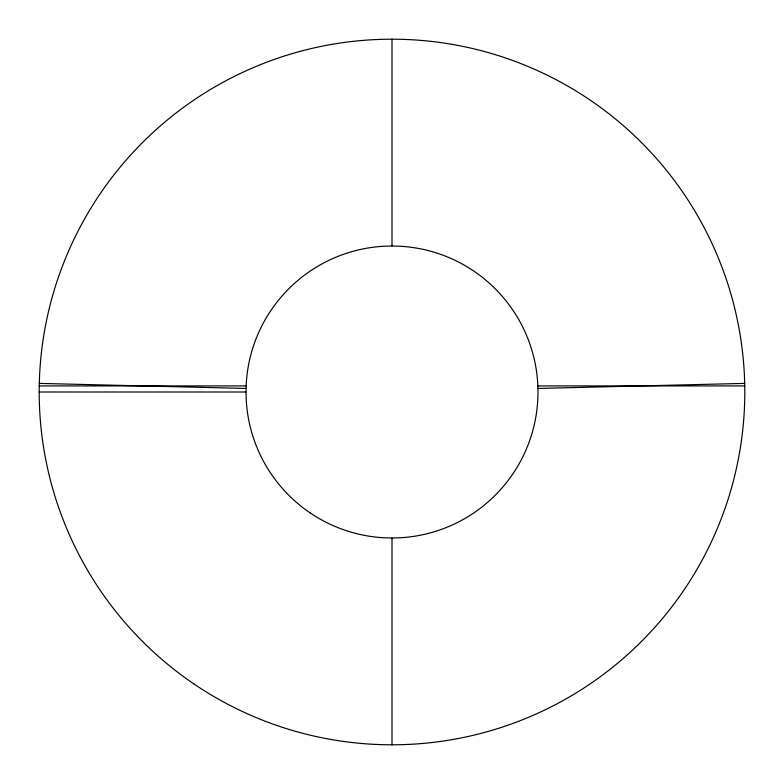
<?xml version="1.0" encoding="UTF-8"?>
<svg xmlns="http://www.w3.org/2000/svg" width="784" height="784" viewBox="0 0 784 784"><rect width="100%" height="100%" fill="white"/><g stroke="black" fill="none" stroke-linecap="round" stroke-linejoin="round"><path stroke-width="1.18" d="M537.942 388.443L744.692 383.396M39.2 385.914L246.009 385.914M537.991 385.914L744.751 385.914M39.2 392L246.009 392M39.308 383.396L246.058 388.443M392 39.2L392 246.009M392 537.991L392 744.8M194.256 684.167A352.8 352.8 0 0 0 743.898 417.166A352.8 352.8 0 0 0 237.846 74.656A352.8 352.8 0 0 0 194.256 684.167M310.17 512.903A145.991 145.991 0 0 0 537.618 402.417A145.991 145.991 0 0 0 328.212 260.69A145.991 145.991 0 0 0 310.17 512.903"/></g></svg>
